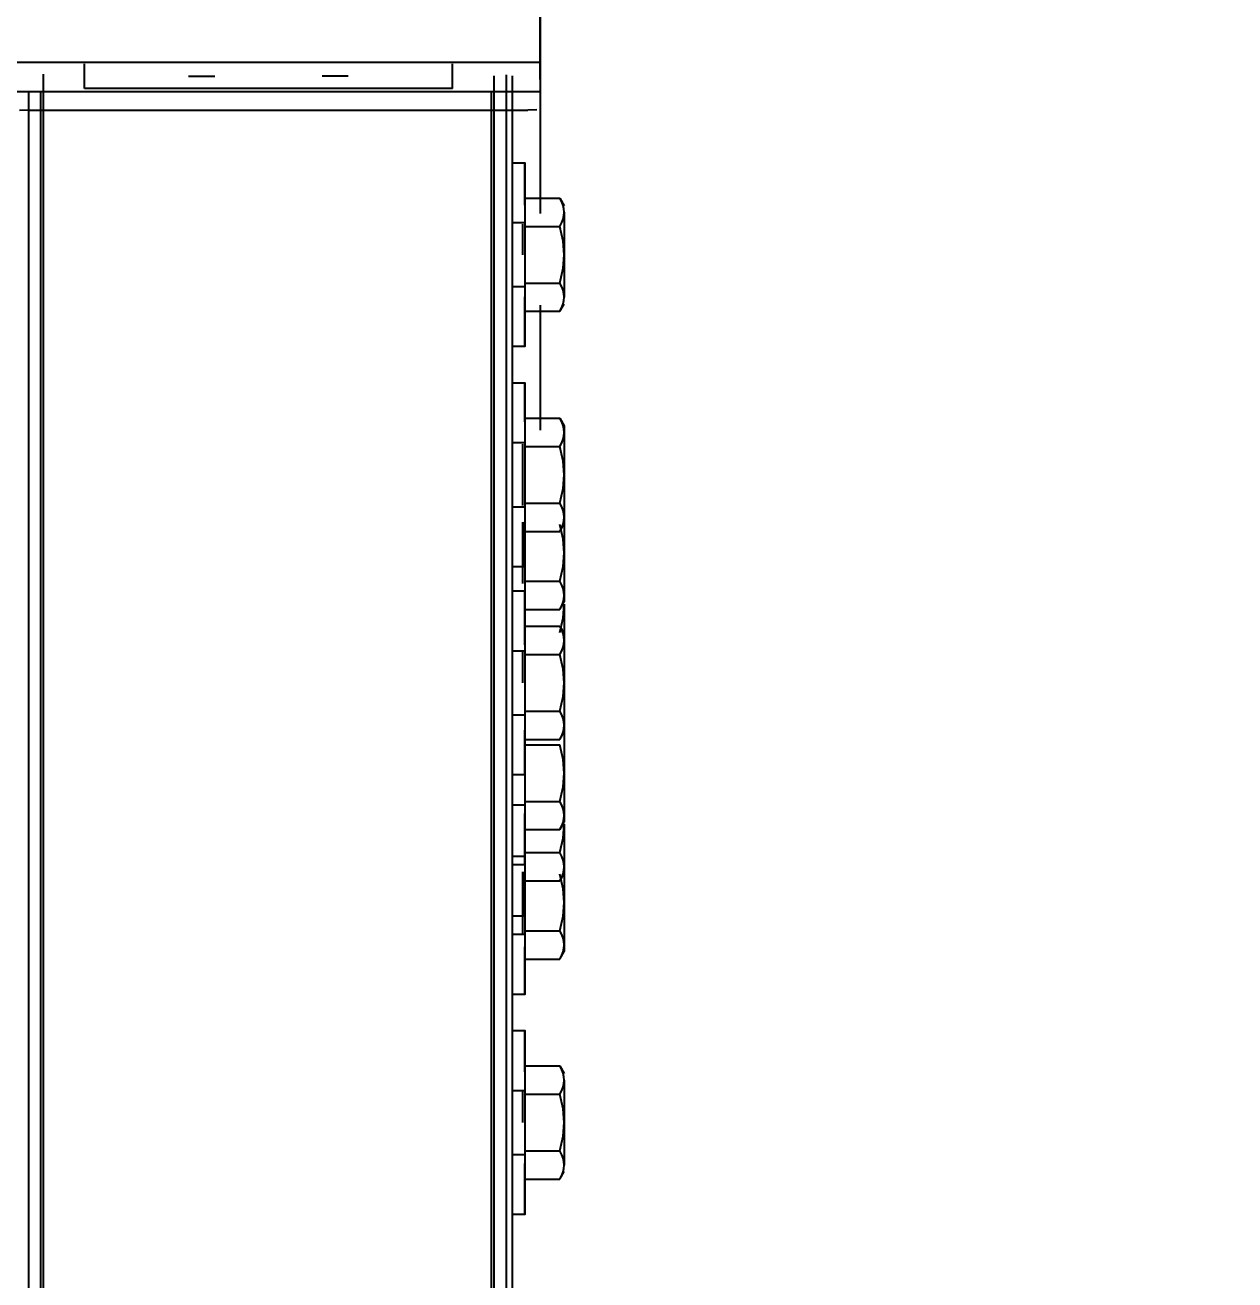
# Model space of a CAD drawing. Header units: millimetres. Extents: x 4625 to 14334, y 16216 to 31562.
# Drawn here: x 13386.2 to 13583.4, y 24794.6 to 24999.4 of the extents above; entities that cross this region are included whole.
import ezdxf

# ---------------------------------------------------------------- set-up
doc = ezdxf.new("R2010")
doc.units = ezdxf.units.MM
doc.header["$LTSCALE"] = 3
doc.layers.add('Default', color=7, linetype='Continuous')
doc.styles.get("Standard").update_dxf_attribs({"font": 'arial.ttf'})
doc.dimstyles.new('MATEUSZ', dxfattribs={"dimtxt": 35, "dimasz": 16, "dimexe": 0.18, "dimexo": 0.0625, "dimgap": 0.09, "dimtad": 0, "dimdec": 0, "dimdsep": 46, "dimtxsty": 'Standard', "dimblk": 'DOT', "dimcen": 0.09, "dimse1": 1, "dimse2": 1, "dimadec": 0, "dimazin": 0, "dimtfac": 1, "dimtdec": 0, "dimtofl": 0, "dimtmove": 0, "dimatfit": 3, "dimfxl": 1, "dimtolj": 1, "dimtzin": 0, "dimlwd": 9, "dimlwe": 9, "dimarcsym": 0})

# ---------------------------------------------------------------- blocks, each defined once
blk = doc.blocks.new('_Dot')
at = {"color": 0, "linetype": 'ByBlock', "lineweight": -2}
blk.add_line((-0.5, 0), (-1, 0), dxfattribs=at)
at = {"color": 0, "linetype": 'ByBlock', "const_width": 0.5}
blk.add_lwpolyline([(-0.25, 0, 1), (0.25, 0, 1)], format="xyb", close=True, dxfattribs=at)
blk = doc.blocks.new('*D34')
at = {"color": 0, "lineweight": 9, "transparency": 16777216}
for p, q in [((13928.1, 25078.55), (13928.1, 24165.23)), ((13928.1, 22882.06), (13928.1, 23795.38))]:
    blk.add_line(p, q, dxfattribs=at)
at = {"layer": 'Defpoints', "color": 0, "transparency": 16777216}
for p in [(13468.15, 25094.55), (13525.65, 22866.06), (13928.1, 22866.06)]:
    blk.add_point(p, dxfattribs=at)
at = {"color": 0, "lineweight": 9, "transparency": 16777216, "xscale": 16, "yscale": 16, "zscale": 16}
for p, rotation in [((13928.1, 25094.55), 90), ((13928.1, 22866.06), 270)]:
    blk.add_blockref('_Dot', p, dxfattribs=dict(at, rotation=rotation))
at = {"color": 0, "transparency": 16777216, "insert": (13928.1, 23980.3), "char_height": 123, "attachment_point": 5, "rotation": 90}
blk.add_mtext('\\A1;2228', dxfattribs=at)

msp = doc.modelspace()

# ---------------------------------------------------------------- linework, layer by layer
at = {"layer": 'Default'}
for p, q in [((13470.15, 25092.55), (13470.15, 24993.3)), ((13470.15, 24993.16), (13470.15, 25092.41)), ((13470.15, 24998.79), (13470.15, 24968.6)), ((10919.65, 24993.3), (13470.15, 24993.3)), ((13395.82, 24989.02), (13395.82, 24993.01)), ((13455.82, 24989.02), (13455.82, 24993.01)), ((13389.15, 22874.06), (13389.15, 24991.33)), ((13412.82, 24991.01), (13417.07, 24991.01)), ((13438.82, 24991.01), (13434.57, 24991.01)), ((13462.65, 22874.06), (13462.65, 24991.09)), ((13464.63, 22874.06), (13464.63, 24991.26)), ((13465.65, 22874.06), (13465.65, 24991.09)), ((13470.15, 24988.49), (10919.65, 24988.49)), ((13386.68, 24988.49), (13386.68, 22874.06)), ((13388.65, 24988.49), (13388.65, 22874.06)), ((13455.82, 24989.02), (13395.82, 24989.02)), ((13462.15, 24988.49), (13462.15, 22874.06)), ((13465.65, 24979.48), (13465.65, 24988.49)), ((13470.15, 24988.49), (13470.15, 24985.6)), ((13386.65, 24985.46), (13468.15, 24985.46)), ((13465.65, 24976.89), (13467.65, 24976.89)), ((13467.65, 24971.13), (13473.34, 24971.13)), ((13473.34, 24971.13), (13474.05, 24969.89)), ((13465.65, 24967.14), (13467.65, 24967.14)), ((13467.65, 24966.51), (13473.34, 24966.51)), ((13467.65, 24957.27), (13473.34, 24957.27)), ((13467.65, 24956.64), (13465.65, 24956.64)), ((13470.15, 24953.65), (13470.15, 24933.26)), ((13473.34, 24952.66), (13474.05, 24953.89)), ((13467.65, 24952.66), (13473.34, 24952.66)), ((13465.65, 24942.78), (13465.65, 24949.57)), ((13467.65, 24946.89), (13465.65, 24946.89)), ((13465.65, 24940.98), (13467.65, 24940.98)), ((13467.65, 24935.22), (13473.34, 24935.22)), ((13473.34, 24935.22), (13474.05, 24933.98)), ((13465.65, 24931.23), (13467.65, 24931.23)), ((13467.65, 24930.6), (13473.34, 24930.6)), ((13467.65, 24920.73), (13465.65, 24920.73)), ((13467.65, 24921.36), (13473.34, 24921.36)), ((13467.65, 24916.74), (13473.34, 24916.74)), ((13473.34, 24916.74), (13474.05, 24917.98)), ((13467.65, 24910.98), (13465.65, 24910.98)), ((13467.65, 24908.62), (13473.34, 24908.62)), ((13465.65, 24907.04), (13467.65, 24907.04)), ((13467.65, 24904), (13473.34, 24904)), ((13473.34, 24904), (13474.05, 24905.24)), ((13467.65, 24901.28), (13473.34, 24901.28)), ((13473.34, 24901.28), (13474.05, 24900.04)), ((13465.65, 24897.29), (13467.65, 24897.29)), ((13467.65, 24896.66), (13473.34, 24896.66)), ((13467.65, 24887.42), (13473.34, 24887.42)), ((13467.65, 24886.79), (13465.65, 24886.79)), ((13473.34, 24882.81), (13474.05, 24884.04)), ((13467.65, 24882.81), (13473.34, 24882.81)), ((13467.65, 24881.94), (13473.34, 24881.94)), ((13467.65, 24877.04), (13465.65, 24877.04)), ((13467.65, 24872.08), (13465.65, 24872.08)), ((13467.65, 24872.71), (13473.34, 24872.71)), ((13473.34, 24868.09), (13474.05, 24869.33)), ((13467.65, 24868.09), (13473.34, 24868.09)), ((13467.65, 24863.71), (13465.65, 24863.71)), ((13467.65, 24864.34), (13473.34, 24864.34)), ((13467.65, 24862.33), (13465.65, 24862.33)), ((13473.34, 24859.72), (13474.05, 24860.96)), ((13467.65, 24859.72), (13473.34, 24859.72)), ((13467.65, 24853.96), (13465.65, 24853.96)), ((13467.65, 24850.96), (13465.65, 24850.96)), ((13467.65, 24851.59), (13473.34, 24851.59)), ((13467.65, 24846.97), (13473.34, 24846.97)), ((13473.34, 24846.97), (13474.05, 24848.21)), ((13467.65, 24841.21), (13465.65, 24841.21)), ((13465.65, 24835.3), (13467.65, 24835.3)), ((13467.65, 24829.54), (13473.34, 24829.54)), ((13473.34, 24829.54), (13474.05, 24828.3)), ((13465.65, 24825.55), (13467.65, 24825.55)), ((13467.65, 24824.92), (13473.34, 24824.92)), ((13467.65, 24815.68), (13473.34, 24815.68)), ((13467.65, 24815.05), (13465.65, 24815.05)), ((13473.34, 24811.06), (13474.05, 24812.3)), ((13467.65, 24811.06), (13473.34, 24811.06)), ((13467.65, 24805.3), (13465.65, 24805.3))]:
    msp.add_line(p, q, dxfattribs=at)
for points in [[(13470.15, 24993.3, 0), (13470.15, 24988.49, 0)], [(13470.15, 24990.49, 0), (13470.15, 24990.52, 0), (13470.15, 24990.64, 0), (13470.15, 24991.17, 0), (13470.15, 24993.16, 0)], [(13386.65, 24985.46, 0), (13385.24, 24985.42, 0)], [(13469.57, 24985.5, 0), (13468.15, 24985.46, 0)], [(13467.65, 24969.96, 0), (13467.65, 24976.06, 0), (13467.65, 24976.89, 0), (13467.65, 24976.89, 0), (13467.65, 24976.89, 0), (13467.65, 24976.89, 0), (13467.65, 24976.89, 0), (13467.65, 24976.89, 0), (13467.65, 24976.89, 0), (13467.65, 24976.89, 0), (13467.65, 24976.89, 0), (13467.65, 24976.89, 0), (13467.65, 24976.89, 0), (13467.65, 24976.89, 0), (13467.65, 24976.89, 0), (13467.65, 24976.89, 0), (13467.65, 24976.89, 0), (13467.65, 24976.89, 0), (13467.65, 24976.89, 0), (13467.65, 24976.88, 0), (13467.65, 24976.82, 0), (13467.65, 24976.61, 0), (13467.65, 24975.68, 0), (13467.65, 24961.89, 0)], [(13474.05, 24968.82, 0), (13474.01, 24969.38, 0), (13473.88, 24969.93, 0), (13473.65, 24970.51, 0), (13473.34, 24971.13, 0)], [(13473.34, 24966.51, 0), (13473.65, 24967.13, 0), (13473.88, 24967.71, 0), (13474.01, 24968.27, 0), (13474.05, 24968.82, 0)], [(13474.05, 24968.82, 0), (13474.05, 24961.89, 0)], [(13467.25, 24966.89, 0), (13467.25, 24966.89, 0), (13467.25, 24966.89, 0), (13467.25, 24966.89, 0), (13467.25, 24966.89, 0), (13467.25, 24966.89, 0), (13467.25, 24966.89, 0), (13467.25, 24966.89, 0), (13467.25, 24966.89, 0), (13467.25, 24966.89, 0), (13467.25, 24966.89, 0), (13467.25, 24966.89, 0), (13467.25, 24966.88, 0), (13467.25, 24966.86, 0), (13467.25, 24966.75, 0), (13467.25, 24966.28, 0), (13467.25, 24961.89, 0)], [(13474.05, 24961.89, 0), (13473.88, 24964.12, 0), (13473.34, 24966.51, 0)], [(13467.65, 24961.89, 0), (13467.65, 24947.29, 0), (13467.65, 24946.93, 0), (13467.65, 24946.9, 0), (13467.65, 24946.9, 0), (13467.65, 24946.89, 0), (13467.65, 24946.89, 0), (13467.65, 24946.89, 0), (13467.65, 24946.89, 0), (13467.65, 24946.89, 0), (13467.65, 24946.89, 0), (13467.65, 24946.89, 0), (13467.65, 24946.89, 0), (13467.65, 24946.89, 0), (13467.65, 24946.89, 0), (13467.65, 24946.89, 0), (13467.65, 24946.89, 0), (13467.65, 24946.89, 0), (13467.65, 24946.89, 0), (13467.65, 24946.89, 0), (13467.65, 24946.89, 0), (13467.65, 24946.9, 0), (13467.65, 24946.91, 0), (13467.65, 24946.97, 0), (13467.65, 24947.2, 0), (13467.65, 24948.19, 0), (13467.65, 24955.01, 0)], [(13473.34, 24957.27, 0), (13473.88, 24959.67, 0), (13474.05, 24961.89, 0)], [(13474.05, 24961.89, 0), (13474.05, 24954.97, 0)], [(13474.05, 24954.97, 0), (13474.01, 24955.52, 0), (13473.88, 24956.08, 0), (13473.65, 24956.66, 0), (13473.34, 24957.27, 0)], [(13473.34, 24952.66, 0), (13473.65, 24953.27, 0), (13473.88, 24953.85, 0), (13474.01, 24954.41, 0), (13474.05, 24954.97, 0)], [(13467.65, 24934.62, 0), (13467.65, 24940.3, 0), (13467.65, 24940.81, 0), (13467.65, 24940.94, 0), (13467.65, 24940.98, 0), (13467.65, 24940.98, 0), (13467.65, 24940.98, 0), (13467.65, 24940.98, 0), (13467.65, 24940.98, 0), (13467.65, 24940.98, 0), (13467.65, 24940.98, 0), (13467.65, 24940.98, 0), (13467.65, 24940.98, 0), (13467.65, 24940.98, 0), (13467.65, 24940.98, 0), (13467.65, 24940.98, 0), (13467.65, 24940.98, 0), (13467.65, 24940.98, 0), (13467.65, 24940.98, 0), (13467.65, 24940.98, 0), (13467.65, 24940.96, 0), (13467.65, 24940.91, 0), (13467.65, 24940.7, 0), (13467.65, 24939.81, 0), (13467.65, 24936.13, 0), (13467.65, 24925.98, 0)], [(13474.05, 24932.91, 0), (13474.01, 24933.46, 0), (13473.88, 24934.02, 0), (13473.65, 24934.6, 0), (13473.34, 24935.22, 0)], [(13473.34, 24930.6, 0), (13473.65, 24931.22, 0), (13473.88, 24931.8, 0), (13474.01, 24932.36, 0), (13474.05, 24932.91, 0)], [(13474.05, 24932.91, 0), (13474.05, 24925.98, 0)], [(13467.25, 24930.98, 0), (13467.25, 24930.98, 0), (13467.25, 24930.98, 0), (13467.25, 24930.98, 0), (13467.25, 24930.98, 0), (13467.25, 24930.98, 0), (13467.25, 24930.98, 0), (13467.25, 24930.98, 0), (13467.25, 24930.98, 0), (13467.25, 24930.98, 0), (13467.25, 24930.98, 0), (13467.25, 24930.98, 0), (13467.25, 24930.98, 0), (13467.25, 24930.97, 0), (13467.25, 24930.95, 0), (13467.25, 24930.84, 0), (13467.25, 24930.36, 0), (13467.25, 24925.98, 0)], [(13474.05, 24925.98, 0), (13473.88, 24928.21, 0), (13473.34, 24930.6, 0)], [(13467.25, 24925.98, 0), (13467.25, 24920.98, 0)], [(13467.65, 24925.98, 0), (13467.65, 24911.48, 0), (13467.65, 24911.06, 0), (13467.65, 24910.99, 0), (13467.65, 24910.98, 0), (13467.65, 24910.98, 0), (13467.65, 24910.98, 0), (13467.65, 24910.98, 0), (13467.65, 24910.98, 0), (13467.65, 24910.98, 0), (13467.65, 24910.98, 0), (13467.65, 24910.98, 0), (13467.65, 24910.98, 0), (13467.65, 24910.98, 0), (13467.65, 24910.98, 0), (13467.65, 24910.98, 0), (13467.65, 24910.98, 0), (13467.65, 24910.98, 0), (13467.65, 24910.99, 0), (13467.65, 24911, 0), (13467.65, 24911.05, 0), (13467.65, 24911.28, 0), (13467.65, 24912.22, 0), (13467.65, 24918.31, 0)], [(13473.34, 24921.36, 0), (13473.88, 24923.75, 0), (13474.05, 24925.98, 0)], [(13474.05, 24925.98, 0), (13474.05, 24919.05, 0)], [(13474.05, 24919.05, 0), (13474.01, 24919.61, 0), (13473.88, 24920.17, 0), (13473.65, 24920.75, 0), (13473.34, 24921.36, 0)], [(13474.05, 24920.17, 0), (13474.05, 24913.24, 0)], [(13467.25, 24918.24, 0), (13467.25, 24918.24, 0), (13467.25, 24918.24, 0), (13467.25, 24918.24, 0), (13467.25, 24918.24, 0), (13467.25, 24918.24, 0), (13467.25, 24918.24, 0), (13467.25, 24918.24, 0), (13467.25, 24918.24, 0), (13467.25, 24918.24, 0), (13467.25, 24918.24, 0), (13467.25, 24918.24, 0), (13467.25, 24918.23, 0), (13467.25, 24918.2, 0), (13467.25, 24918.09, 0), (13467.25, 24917.62, 0), (13467.25, 24913.24, 0)], [(13473.34, 24916.74, 0), (13473.65, 24917.36, 0), (13473.88, 24917.94, 0), (13474.01, 24918.5, 0), (13474.05, 24919.05, 0)], [(13474.05, 24919.05, 0), (13474.05, 24917.98, 0)], [(13474.05, 24917.98, 0), (13474.05, 24917.98, 0), (13474.05, 24917.98, 0), (13474.05, 24917.98, 0), (13474.05, 24917.98, 0), (13474.05, 24917.98, 0), (13474.05, 24917.98, 0), (13474.05, 24917.98, 0), (13474.05, 24917.98, 0), (13474.05, 24917.98, 0), (13474.05, 24917.98, 0), (13474.05, 24917.98, 0), (13474.05, 24917.98, 0), (13474.05, 24917.99, 0), (13474.05, 24918.05, 0), (13474.05, 24918.35, 0), (13474.05, 24919.05, 0)], [(13474.05, 24913.24, 0), (13473.88, 24915.46, 0), (13473.34, 24917.86, 0)], [(13467.25, 24913.24, 0), (13467.25, 24908.24, 0)], [(13467.65, 24913.24, 0), (13467.65, 24898.24, 0)], [(13473.34, 24908.62, 0), (13473.88, 24911.01, 0), (13474.05, 24913.24, 0)], [(13474.05, 24913.24, 0), (13474.05, 24906.31, 0)], [(13474.05, 24906.31, 0), (13474.01, 24906.86, 0), (13473.88, 24907.42, 0), (13473.65, 24908, 0), (13473.34, 24908.62, 0)], [(13465.65, 24892.04, 0), (13465.65, 24907.04, 0)], [(13467.65, 24900.63, 0), (13467.65, 24906.35, 0), (13467.65, 24906.87, 0), (13467.65, 24907.04, 0), (13467.65, 24907.04, 0), (13467.65, 24907.04, 0), (13467.65, 24907.04, 0), (13467.65, 24907.04, 0), (13467.65, 24907.04, 0), (13467.65, 24907.04, 0), (13467.65, 24907.04, 0), (13467.65, 24907.04, 0), (13467.65, 24907.04, 0), (13467.65, 24907.04, 0), (13467.65, 24907.04, 0), (13467.65, 24907.04, 0), (13467.65, 24907.04, 0), (13467.65, 24907.04, 0), (13467.65, 24907.04, 0), (13467.65, 24907.04, 0), (13467.65, 24907.04, 0), (13467.65, 24907.04, 0), (13467.65, 24907.03, 0), (13467.65, 24906.98, 0), (13467.65, 24906.77, 0), (13467.65, 24905.87, 0), (13467.65, 24902.18, 0), (13467.65, 24892.04, 0)], [(13467.65, 24898.24, 0), (13467.65, 24898.24, 0), (13467.65, 24898.24, 0), (13467.65, 24898.24, 0), (13467.65, 24898.24, 0), (13467.65, 24898.24, 0), (13467.65, 24898.24, 0), (13467.65, 24898.24, 0), (13467.65, 24898.24, 0), (13467.65, 24898.24, 0), (13467.65, 24898.24, 0), (13467.65, 24898.24, 0), (13467.65, 24898.25, 0), (13467.65, 24898.29, 0), (13467.65, 24898.43, 0), (13467.65, 24899.05, 0), (13467.65, 24901.66, 0), (13467.65, 24906.07, 0)], [(13473.34, 24904, 0), (13473.65, 24904.62, 0), (13473.88, 24905.2, 0), (13474.01, 24905.76, 0), (13474.05, 24906.31, 0)], [(13474.05, 24906.31, 0), (13474.05, 24905.24, 0)], [(13473.34, 24900.25, 0), (13473.88, 24902.64, 0), (13474.05, 24904.87, 0)], [(13474.05, 24904.87, 0), (13474.05, 24897.94, 0)], [(13474.05, 24898.97, 0), (13474.01, 24899.53, 0), (13473.88, 24900.09, 0), (13473.65, 24900.66, 0), (13473.34, 24901.28, 0)], [(13473.34, 24896.66, 0), (13473.65, 24897.28, 0), (13473.88, 24897.86, 0), (13474.01, 24898.42, 0), (13474.05, 24898.97, 0)], [(13474.05, 24898.97, 0), (13474.05, 24892.04, 0)], [(13467.25, 24897.04, 0), (13467.25, 24897.04, 0), (13467.25, 24897.04, 0), (13467.25, 24897.04, 0), (13467.25, 24897.04, 0), (13467.25, 24897.04, 0), (13467.25, 24897.04, 0), (13467.25, 24897.04, 0), (13467.25, 24897.04, 0), (13467.25, 24897.04, 0), (13467.25, 24897.04, 0), (13467.25, 24897.04, 0), (13467.25, 24897.04, 0), (13467.25, 24897.04, 0), (13467.25, 24897.01, 0), (13467.25, 24896.9, 0), (13467.25, 24896.43, 0), (13467.25, 24892.04, 0)], [(13474.05, 24892.04, 0), (13473.88, 24894.27, 0), (13473.34, 24896.66, 0)], [(13465.65, 24877.04, 0), (13465.65, 24877.04, 0), (13465.65, 24877.04, 0), (13465.65, 24877.04, 0), (13465.65, 24877.04, 0), (13465.65, 24877.04, 0), (13465.65, 24877.04, 0), (13465.65, 24877.04, 0), (13465.65, 24877.04, 0), (13465.65, 24877.04, 0), (13465.65, 24877.05, 0), (13465.65, 24877.05, 0), (13465.65, 24877.07, 0), (13465.65, 24877.15, 0), (13465.65, 24877.48, 0), (13465.65, 24878.89, 0), (13465.65, 24892.04, 0)], [(13467.65, 24892.04, 0), (13467.65, 24877.55, 0), (13467.65, 24877.13, 0), (13467.65, 24877.05, 0), (13467.65, 24877.04, 0), (13467.65, 24877.04, 0), (13467.65, 24877.04, 0), (13467.65, 24877.04, 0), (13467.65, 24877.04, 0), (13467.65, 24877.04, 0), (13467.65, 24877.04, 0), (13467.65, 24877.04, 0), (13467.65, 24877.04, 0), (13467.65, 24877.04, 0), (13467.65, 24877.04, 0), (13467.65, 24877.04, 0), (13467.65, 24877.04, 0), (13467.65, 24877.04, 0), (13467.65, 24877.04, 0), (13467.65, 24877.04, 0), (13467.65, 24877.04, 0), (13467.65, 24877.04, 0), (13467.65, 24877.05, 0), (13467.65, 24877.06, 0), (13467.65, 24877.11, 0), (13467.65, 24877.34, 0), (13467.65, 24878.28, 0), (13467.65, 24884.32, 0)], [(13473.34, 24887.42, 0), (13473.88, 24889.82, 0), (13474.05, 24892.04, 0)], [(13474.05, 24892.04, 0), (13474.05, 24885.12, 0)], [(13474.05, 24885.12, 0), (13474.01, 24885.67, 0), (13473.88, 24886.23, 0), (13473.65, 24886.81, 0), (13473.34, 24887.42, 0)], [(13473.34, 24882.81, 0), (13473.65, 24883.42, 0), (13473.88, 24884, 0), (13474.01, 24884.56, 0), (13474.05, 24885.12, 0)], [(13474.05, 24885.12, 0), (13474.05, 24884.04, 0)], [(13474.05, 24884.04, 0), (13474.05, 24884.04, 0), (13474.05, 24884.04, 0), (13474.05, 24884.04, 0), (13474.05, 24884.04, 0), (13474.05, 24884.04, 0), (13474.05, 24884.04, 0), (13474.05, 24884.04, 0), (13474.05, 24884.04, 0), (13474.05, 24884.04, 0), (13474.05, 24884.04, 0), (13474.05, 24884.04, 0), (13474.05, 24884.05, 0), (13474.05, 24884.06, 0), (13474.05, 24884.14, 0), (13474.05, 24884.47, 0), (13474.05, 24885.12, 0)], [(13474.05, 24884.25, 0), (13474.05, 24877.33, 0)], [(13474.05, 24877.33, 0), (13473.88, 24879.55, 0), (13473.34, 24881.94, 0)], [(13467.65, 24877.33, 0), (13467.65, 24862.69, 0), (13467.65, 24862.35, 0), (13467.65, 24862.33, 0), (13467.65, 24862.33, 0), (13467.65, 24862.33, 0), (13467.65, 24862.33, 0), (13467.65, 24862.33, 0), (13467.65, 24862.33, 0), (13467.65, 24862.33, 0), (13467.65, 24862.33, 0), (13467.65, 24862.33, 0), (13467.65, 24862.33, 0), (13467.65, 24862.33, 0), (13467.65, 24862.33, 0), (13467.65, 24862.33, 0), (13467.65, 24862.33, 0), (13467.65, 24862.33, 0), (13467.65, 24862.33, 0), (13467.65, 24862.33, 0), (13467.65, 24862.34, 0), (13467.65, 24862.4, 0), (13467.65, 24862.64, 0), (13467.65, 24863.65, 0), (13467.65, 24870.72, 0)], [(13473.34, 24872.71, 0), (13473.88, 24875.1, 0), (13474.05, 24877.33, 0)], [(13474.05, 24877.33, 0), (13474.05, 24870.4, 0)], [(13474.05, 24870.4, 0), (13474.01, 24870.95, 0), (13473.88, 24871.51, 0), (13473.65, 24872.09, 0), (13473.34, 24872.71, 0)], [(13467.65, 24868.96, 0), (13467.65, 24854.47, 0), (13467.65, 24854.04, 0), (13467.65, 24853.96, 0), (13467.65, 24853.96, 0), (13467.65, 24853.96, 0), (13467.65, 24853.96, 0), (13467.65, 24853.96, 0), (13467.65, 24853.96, 0), (13467.65, 24853.96, 0), (13467.65, 24853.96, 0), (13467.65, 24853.96, 0), (13467.65, 24853.96, 0), (13467.65, 24853.96, 0), (13467.65, 24853.96, 0), (13467.65, 24853.96, 0), (13467.65, 24853.96, 0), (13467.65, 24853.96, 0), (13467.65, 24853.96, 0), (13467.65, 24853.96, 0), (13467.65, 24853.96, 0), (13467.65, 24853.97, 0), (13467.65, 24854.03, 0), (13467.65, 24854.25, 0), (13467.65, 24855.19, 0), (13467.65, 24861.21, 0)], [(13473.34, 24868.09, 0), (13473.65, 24868.71, 0), (13473.88, 24869.28, 0), (13474.01, 24869.84, 0), (13474.05, 24870.4, 0)], [(13473.34, 24864.34, 0), (13473.88, 24866.73, 0), (13474.05, 24868.96, 0)], [(13474.05, 24870.4, 0), (13474.05, 24869.33, 0)], [(13474.05, 24869.33, 0), (13474.05, 24869.33, 0), (13474.05, 24869.33, 0), (13474.05, 24869.33, 0), (13474.05, 24869.33, 0), (13474.05, 24869.33, 0), (13474.05, 24869.33, 0), (13474.05, 24869.33, 0), (13474.05, 24869.33, 0), (13474.05, 24869.33, 0), (13474.05, 24869.33, 0), (13474.05, 24869.33, 0), (13474.05, 24869.33, 0), (13474.05, 24869.33, 0), (13474.05, 24869.39, 0), (13474.05, 24869.69, 0), (13474.05, 24870.4, 0)], [(13474.05, 24868.96, 0), (13474.05, 24862.03, 0)], [(13474.05, 24862.03, 0), (13474.01, 24862.58, 0), (13473.88, 24863.14, 0), (13473.65, 24863.72, 0), (13473.34, 24864.34, 0)], [(13474.05, 24863.14, 0), (13474.05, 24856.21, 0)], [(13467.25, 24861.21, 0), (13467.25, 24861.21, 0), (13467.25, 24861.21, 0), (13467.25, 24861.21, 0), (13467.25, 24861.21, 0), (13467.25, 24861.21, 0), (13467.25, 24861.21, 0), (13467.25, 24861.21, 0), (13467.25, 24861.21, 0), (13467.25, 24861.21, 0), (13467.25, 24861.21, 0), (13467.25, 24861.21, 0), (13467.25, 24861.21, 0), (13467.25, 24861.2, 0), (13467.25, 24861.18, 0), (13467.25, 24861.07, 0), (13467.25, 24860.6, 0), (13467.25, 24856.21, 0)], [(13473.34, 24859.72, 0), (13473.65, 24860.33, 0), (13473.88, 24860.91, 0), (13474.01, 24861.47, 0), (13474.05, 24862.03, 0)], [(13474.05, 24856.21, 0), (13473.88, 24858.44, 0), (13473.34, 24860.83, 0)], [(13474.05, 24862.03, 0), (13474.05, 24860.96, 0)], [(13474.05, 24860.96, 0), (13474.05, 24860.96, 0), (13474.05, 24860.96, 0), (13474.05, 24860.96, 0), (13474.05, 24860.96, 0), (13474.05, 24860.96, 0), (13474.05, 24860.96, 0), (13474.05, 24860.96, 0), (13474.05, 24860.96, 0), (13474.05, 24860.96, 0), (13474.05, 24860.96, 0), (13474.05, 24860.96, 0), (13474.05, 24860.96, 0), (13474.05, 24860.96, 0), (13474.05, 24861.02, 0), (13474.05, 24861.32, 0), (13474.05, 24862.03, 0)], [(13467.25, 24856.21, 0), (13467.25, 24851.21, 0)], [(13467.65, 24856.21, 0), (13467.65, 24841.65, 0), (13467.65, 24841.27, 0), (13467.65, 24841.21, 0), (13467.65, 24841.21, 0), (13467.65, 24841.21, 0), (13467.65, 24841.21, 0), (13467.65, 24841.21, 0), (13467.65, 24841.21, 0), (13467.65, 24841.21, 0), (13467.65, 24841.21, 0), (13467.65, 24841.21, 0), (13467.65, 24841.21, 0), (13467.65, 24841.21, 0), (13467.65, 24841.21, 0), (13467.65, 24841.21, 0), (13467.65, 24841.21, 0), (13467.65, 24841.21, 0), (13467.65, 24841.21, 0), (13467.65, 24841.22, 0), (13467.65, 24841.23, 0), (13467.65, 24841.29, 0), (13467.65, 24841.51, 0), (13467.65, 24842.49, 0), (13467.65, 24848.98, 0)], [(13473.34, 24851.59, 0), (13473.88, 24853.99, 0), (13474.05, 24856.21, 0)], [(13474.05, 24856.21, 0), (13474.05, 24849.28, 0)], [(13474.05, 24849.28, 0), (13474.01, 24849.84, 0), (13473.88, 24850.4, 0), (13473.65, 24850.98, 0), (13473.34, 24851.59, 0)], [(13473.34, 24846.97, 0), (13473.65, 24847.59, 0), (13473.88, 24848.17, 0), (13474.01, 24848.73, 0), (13474.05, 24849.28, 0)], [(13474.05, 24849.28, 0), (13474.05, 24848.21, 0)], [(13467.65, 24828.58, 0), (13467.65, 24834.52, 0), (13467.65, 24835.3, 0), (13467.65, 24835.3, 0), (13467.65, 24835.3, 0), (13467.65, 24835.3, 0), (13467.65, 24835.3, 0), (13467.65, 24835.3, 0), (13467.65, 24835.3, 0), (13467.65, 24835.3, 0), (13467.65, 24835.3, 0), (13467.65, 24835.3, 0), (13467.65, 24835.3, 0), (13467.65, 24835.3, 0), (13467.65, 24835.3, 0), (13467.65, 24835.3, 0), (13467.65, 24835.3, 0), (13467.65, 24835.3, 0), (13467.65, 24835.3, 0), (13467.65, 24835.28, 0), (13467.65, 24835.23, 0), (13467.65, 24835.02, 0), (13467.65, 24834.11, 0), (13467.65, 24830.34, 0), (13467.65, 24820.3, 0)], [(13474.05, 24827.23, 0), (13474.01, 24827.78, 0), (13473.88, 24828.34, 0), (13473.65, 24828.92, 0), (13473.34, 24829.54, 0)], [(13473.34, 24824.92, 0), (13473.65, 24825.54, 0), (13473.88, 24826.12, 0), (13474.01, 24826.67, 0), (13474.05, 24827.23, 0)], [(13474.05, 24827.23, 0), (13474.05, 24820.3, 0)], [(13467.25, 24825.3, 0), (13467.25, 24825.3, 0), (13467.25, 24825.3, 0), (13467.25, 24825.3, 0), (13467.25, 24825.3, 0), (13467.25, 24825.3, 0), (13467.25, 24825.3, 0), (13467.25, 24825.3, 0), (13467.25, 24825.3, 0), (13467.25, 24825.3, 0), (13467.25, 24825.3, 0), (13467.25, 24825.3, 0), (13467.25, 24825.3, 0), (13467.25, 24825.29, 0), (13467.25, 24825.26, 0), (13467.25, 24825.15, 0), (13467.25, 24824.68, 0), (13467.25, 24820.3, 0)], [(13474.05, 24820.3, 0), (13473.88, 24822.53, 0), (13473.34, 24824.92, 0)], [(13467.65, 24820.3, 0), (13467.65, 24805.67, 0), (13467.65, 24805.33, 0), (13467.65, 24805.31, 0), (13467.65, 24805.3, 0), (13467.65, 24805.3, 0), (13467.65, 24805.3, 0), (13467.65, 24805.3, 0), (13467.65, 24805.3, 0), (13467.65, 24805.3, 0), (13467.65, 24805.3, 0), (13467.65, 24805.3, 0), (13467.65, 24805.3, 0), (13467.65, 24805.3, 0), (13467.65, 24805.3, 0), (13467.65, 24805.3, 0), (13467.65, 24805.3, 0), (13467.65, 24805.3, 0), (13467.65, 24805.3, 0), (13467.65, 24805.3, 0), (13467.65, 24805.3, 0), (13467.65, 24805.32, 0), (13467.65, 24805.38, 0), (13467.65, 24805.61, 0), (13467.65, 24806.62, 0), (13467.65, 24813.63, 0)], [(13473.34, 24815.68, 0), (13473.88, 24818.07, 0), (13474.05, 24820.3, 0)], [(13474.05, 24820.3, 0), (13474.05, 24813.37, 0)], [(13474.05, 24813.37, 0), (13474.01, 24813.93, 0), (13473.88, 24814.48, 0), (13473.65, 24815.06, 0), (13473.34, 24815.68, 0)], [(13473.34, 24811.06, 0), (13473.65, 24811.68, 0), (13473.88, 24812.26, 0), (13474.01, 24812.82, 0), (13474.05, 24813.37, 0)]]:
    msp.add_polyline3d(points, dxfattribs=at)
for points in [[(13474.05, 24932.91, 0), (13474.05, 24933.98, 0)], [(13474.05, 24898.97, 0), (13474.05, 24900.04, 0)]]:
    msp.add_polyline3d(points, close=True, dxfattribs=at)

# ---------------------------------------------------------------- dimensions: what is measured, and where the dimension line sits
dim = msp.add_linear_dim(base=(13928.1, 22866.06), p1=(13468.15, 25094.55), p2=(13525.65, 22866.06), angle=90, dimstyle='MATEUSZ', override={"dimtxt": 123})
dim.commit()
dim.dimension.update_dxf_attribs({"geometry": '*D34', "text_midpoint": (13928.1, 23980.3)})

doc.saveas('drawing.dxf')
